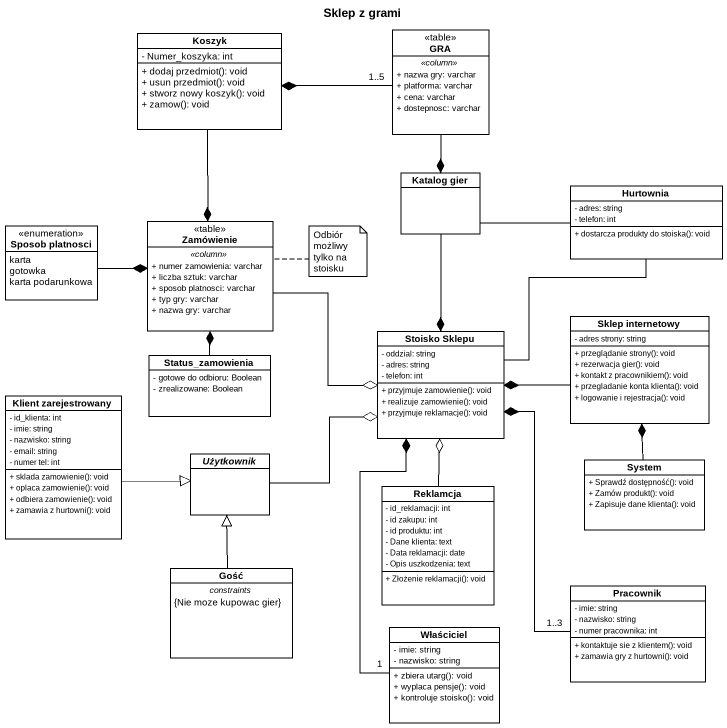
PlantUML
@startuml
title Sklep z grami
hide circle
hide empty members
skinparam classAttributeIconSize 0
class Koszyk {
  - Numer_koszyka: int
  + dodaj przedmiot(): void
  + usun przedmiot(): void
  + stworz nowy koszyk(): void
  + zamow(): void
}
class GRA <<table>> {
  .. <<column>> ..
  + nazwa gry: varchar
  + platforma: varchar
  + cena: varchar
  + dostepnosc: varchar
}
class "Katalog gier" as Katalog_gier
class Hurtownia {
  - adres: string
  - telefon: int
  + dostarcza produkty do stoiska(): void
}
enum "Sposob platnosci" as Sposob_platnosci {
  karta
  gotowka
  karta podarunkowa
}
class Zamówienie <<table>> {
  .. <<column>> ..
  + numer zamowienia: varchar
  + liczba sztuk: varchar
  + sposob platnosci: varchar
  + typ gry: varchar
  + nazwa gry: varchar
}
class "Sklep internetowy" as Sklep_internetowy {
  - adres strony: string
  + przeglądanie strony(): void
  + rezerwacja gier(): void
  + kontakt z pracownikiem(): void
  + przegladanie konta klienta(): void
  + logowanie i rejestracja(): void
}
class Status_zamowienia {
  - gotowe do odbioru: Boolean
  - zrealizowane: Boolean
}
class "Stoisko Sklepu" as Stoisko_Sklepu {
  - oddzial: string
  - adres: string
  - telefon: int
  + przyjmuje zamowienie(): void
  + realizuje zamowienie(): void
  + przyjmuje reklamacje(): void
}
class "Klient zarejestrowany" as Klient_zarejestrowany {
  - id_klienta: int
  - imie: string
  - nazwisko: string
  - email: string
  - numer tel: int
  + sklada zamowienie(): void
  + oplaca zamowienie(): void
  + odbiera zamowienie(): void
  + zamawia z hurtowni(): void
}
abstract class Użytkownik
class System {
  + Sprawdź dostępność(): void
  + Zamów produkt(): void
  + Zapisuje dane klienta(): void
}
class Reklamcja {
  - id_reklamacji: int
  - id zakupu: int
  - id produktu: int
  - Dane klienta: text
  - Data reklamacji: date
  - Opis uszkodzenia: text
  + Złożenie reklamacji(): void
}
class Gość {
  -- constraints --
  {Nie moze kupowac gier}
}
class Pracownik {
  - imie: string
  - nazwisko: string
  - numer pracownika: int
  + kontaktuje sie z klientem(): void
  + zamawia gry z hurtowni(): void
}
class Właściciel {
  - imie: string
  - nazwisko: string
  + zbiera utarg(): void
  + wyplaca pensje(): void
  + kontroluje stoisko(): void
}
Koszyk --* Zamówienie
GRA "1..5" -left-* Koszyk
GRA --* Katalog_gier
Katalog_gier -right- Hurtownia
Katalog_gier --* Stoisko_Sklepu
Hurtownia -- Stoisko_Sklepu
Sposob_platnosci -right-* Zamówienie
Zamówienie -right-o Stoisko_Sklepu
Sklep_internetowy -left-* Stoisko_Sklepu
Status_zamowienia -up-* Zamówienie
Klient_zarejestrowany -right-|> Użytkownik
Użytkownik -right-o Stoisko_Sklepu
System -up-* Sklep_internetowy
Reklamcja -up-o Stoisko_Sklepu
Gość -up-|> Użytkownik
Pracownik "1..3" -up-* Stoisko_Sklepu
Właściciel "1" -up-* Stoisko_Sklepu
note right of Zamówienie : Odbiór możliwy tylko na stoisku
@enduml
